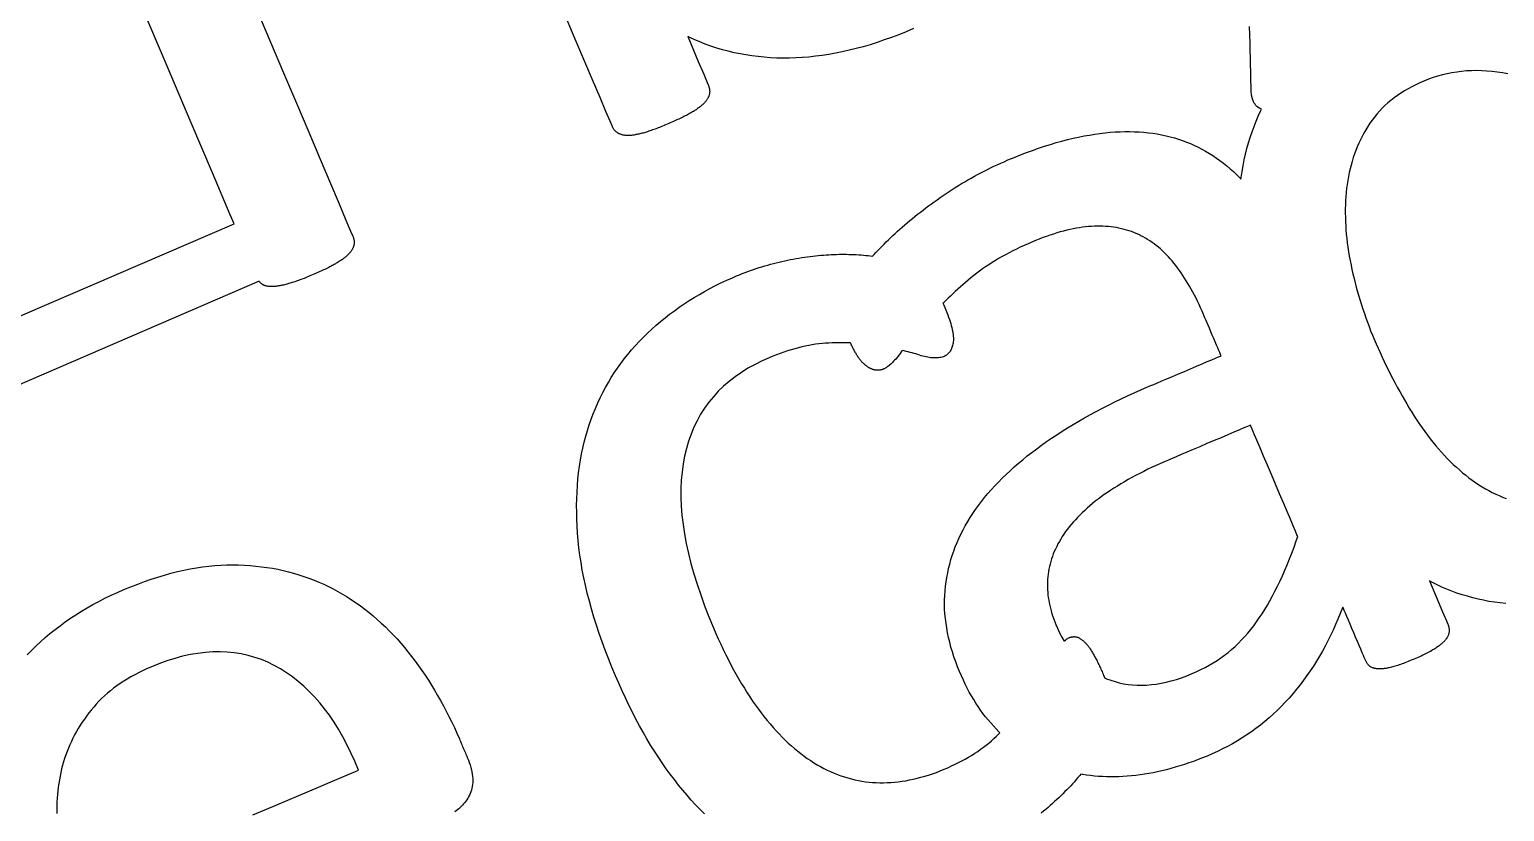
# Model space of a CAD drawing. Header units: millimetres. Extents: x 47 to 159, y 49 to 299.
# Drawn here: x 83.22 to 96.38, y 178.64 to 185.62 of the extents above; entities that cross this region are included whole.
import ezdxf

# ---------------------------------------------------------------- set-up
doc = ezdxf.new("R2010")
doc.units = ezdxf.units.MM

# ---------------------------------------------------------------- blocks, each defined once
blk = doc.blocks.new('angel 01')
for points in [[(-41.61, 133.366), (-37.62, 135.084), (-37.653, 135.163), (-37.813, 135.539), (-38.003, 135.986), (-38.216, 136.49), (-38.448, 137.034), (-38.69, 137.606), (-38.938, 138.189), (-39.184, 138.77), (-39.424, 139.333), (-39.649, 139.864)], [(-31.555, 136.825), (-31.621, 136.797), (-31.686, 136.771), (-31.751, 136.747), (-31.815, 136.724), (-31.879, 136.702), (-31.942, 136.682), (-32.005, 136.664), (-32.067, 136.647), (-32.129, 136.632), (-32.19, 136.618), (-32.251, 136.606), (-32.311, 136.595), (-32.371, 136.585), (-32.43, 136.578), (-32.489, 136.571), (-32.547, 136.567), (-32.605, 136.564), (-32.662, 136.562), (-32.719, 136.562), (-32.775, 136.563), (-32.831, 136.565), (-32.887, 136.569), (-32.942, 136.575), (-32.996, 136.582), (-33.05, 136.59), (-33.103, 136.599), (-33.156, 136.61), (-33.208, 136.623), (-33.26, 136.637), (-33.311, 136.652), (-33.362, 136.669), (-33.413, 136.687), (-33.463, 136.706), (-33.512, 136.727), (-33.561, 136.749), (-33.57, 136.754), (-33.54, 136.684), (-33.476, 136.533), (-33.427, 136.418), (-33.396, 136.344), (-33.385, 136.318), (-33.383, 136.314), (-33.381, 136.309), (-33.38, 136.304), (-33.378, 136.3), (-33.377, 136.295), (-33.376, 136.291), (-33.375, 136.286), (-33.375, 136.282), (-33.374, 136.277), (-33.374, 136.273), (-33.373, 136.268), (-33.373, 136.264), (-33.373, 136.26), (-33.374, 136.255), (-33.374, 136.251), (-33.375, 136.247), (-33.375, 136.243), (-33.376, 136.239), (-33.377, 136.234), (-33.379, 136.23), (-33.38, 136.226), (-33.382, 136.221), (-33.384, 136.217), (-33.386, 136.213), (-33.388, 136.209), (-33.39, 136.204), (-33.393, 136.2), (-33.395, 136.195), (-33.398, 136.191), (-33.402, 136.187), (-33.405, 136.182), (-33.408, 136.178), (-33.412, 136.173), (-33.416, 136.169), (-33.42, 136.164), (-33.424, 136.159), (-33.429, 136.155), (-33.433, 136.15), (-33.438, 136.146), (-33.444, 136.141), (-33.449, 136.136), (-33.455, 136.131), (-33.461, 136.127), (-33.467, 136.122), (-33.474, 136.117), (-33.481, 136.112), (-33.488, 136.107), (-33.495, 136.102), (-33.502, 136.097), (-33.51, 136.092), (-33.518, 136.087), (-33.527, 136.082), (-33.535, 136.077), (-33.544, 136.072), (-33.553, 136.067), (-33.563, 136.062), (-33.572, 136.056), (-33.582, 136.051), (-33.593, 136.046), (-33.603, 136.04), (-33.614, 136.035), (-33.625, 136.029), (-33.637, 136.024), (-33.649, 136.018), (-33.661, 136.013), (-33.673, 136.007), (-33.685, 136.001), (-33.698, 135.995), (-33.712, 135.99), (-33.725, 135.984), (-33.739, 135.978), (-33.753, 135.972), (-33.767, 135.966), (-33.781, 135.96), (-33.795, 135.954), (-33.809, 135.949), (-33.822, 135.944), (-33.835, 135.939), (-33.847, 135.934), (-33.86, 135.929), (-33.872, 135.925), (-33.884, 135.921), (-33.895, 135.917), (-33.907, 135.913), (-33.918, 135.909), (-33.929, 135.905), (-33.939, 135.902), (-33.95, 135.899), (-33.96, 135.896), (-33.969, 135.893), (-33.979, 135.891), (-33.988, 135.888), (-33.997, 135.886), (-34.006, 135.884), (-34.015, 135.882), (-34.024, 135.88), (-34.032, 135.879), (-34.04, 135.877), (-34.048, 135.876), (-34.056, 135.875), (-34.063, 135.874), (-34.071, 135.873), (-34.078, 135.873), (-34.085, 135.872), (-34.092, 135.872), (-34.098, 135.872), (-34.104, 135.872), (-34.111, 135.872), (-34.117, 135.872), (-34.123, 135.873), (-34.128, 135.873), (-34.134, 135.874), (-34.139, 135.875), (-34.145, 135.875), (-34.15, 135.876), (-34.155, 135.877), (-34.16, 135.879), (-34.164, 135.88), (-34.169, 135.882), (-34.173, 135.883), (-34.178, 135.885), (-34.182, 135.887), (-34.186, 135.889), (-34.19, 135.891), (-34.194, 135.893), (-34.197, 135.895), (-34.201, 135.898), (-34.204, 135.9), (-34.208, 135.903), (-34.211, 135.906), (-34.214, 135.909), (-34.217, 135.912), (-34.22, 135.915), (-34.223, 135.919), (-34.226, 135.922), (-34.228, 135.926), (-34.231, 135.93), (-34.233, 135.934), (-34.236, 135.938), (-34.238, 135.942), (-34.24, 135.946), (-34.242, 135.951), (-34.245, 135.957), (-34.263, 136), (-34.3, 136.086), (-34.352, 136.21), (-34.419, 136.367), (-34.496, 136.549), (-34.583, 136.753), (-34.675, 136.971)], [(-37.41, 136.977), (-37.295, 136.705), (-37.178, 136.43), (-37.063, 136.159), (-36.953, 135.9), (-36.851, 135.659), (-36.76, 135.444), (-36.682, 135.261), (-36.621, 135.117), (-36.579, 135.018), (-36.56, 134.973), (-36.557, 134.968), (-36.556, 134.963), (-36.554, 134.958), (-36.553, 134.954), (-36.551, 134.949), (-36.55, 134.945), (-36.549, 134.94), (-36.548, 134.936), (-36.548, 134.931), (-36.547, 134.927), (-36.547, 134.922), (-36.547, 134.918), (-36.547, 134.914), (-36.547, 134.909), (-36.548, 134.905), (-36.548, 134.901), (-36.549, 134.897), (-36.55, 134.893), (-36.551, 134.888), (-36.552, 134.884), (-36.553, 134.88), (-36.555, 134.875), (-36.557, 134.871), (-36.559, 134.867), (-36.561, 134.863), (-36.563, 134.858), (-36.566, 134.854), (-36.568, 134.849), (-36.571, 134.845), (-36.574, 134.841), (-36.578, 134.836), (-36.581, 134.832), (-36.585, 134.827), (-36.589, 134.823), (-36.593, 134.818), (-36.597, 134.814), (-36.601, 134.809), (-36.606, 134.804), (-36.611, 134.8), (-36.616, 134.795), (-36.621, 134.79), (-36.627, 134.786), (-36.633, 134.781), (-36.639, 134.776), (-36.646, 134.771), (-36.652, 134.766), (-36.659, 134.761), (-36.667, 134.756), (-36.674, 134.752), (-36.682, 134.747), (-36.69, 134.741), (-36.698, 134.736), (-36.707, 134.731), (-36.715, 134.726), (-36.725, 134.721), (-36.734, 134.716), (-36.744, 134.711), (-36.754, 134.705), (-36.764, 134.7), (-36.775, 134.694), (-36.786, 134.689), (-36.797, 134.683), (-36.809, 134.677), (-36.821, 134.672), (-36.833, 134.666), (-36.846, 134.66), (-36.859, 134.654), (-36.872, 134.648), (-36.886, 134.642), (-36.899, 134.636), (-36.914, 134.63), (-36.928, 134.624), (-36.942, 134.618), (-36.955, 134.613), (-36.969, 134.607), (-36.982, 134.602), (-36.995, 134.597), (-37.007, 134.592), (-37.02, 134.587), (-37.032, 134.583), (-37.044, 134.578), (-37.055, 134.574), (-37.067, 134.57), (-37.078, 134.566), (-37.089, 134.563), (-37.1, 134.559), (-37.11, 134.556), (-37.121, 134.553), (-37.131, 134.55), (-37.14, 134.547), (-37.15, 134.544), (-37.159, 134.542), (-37.169, 134.54), (-37.178, 134.537), (-37.187, 134.535), (-37.195, 134.534), (-37.204, 134.532), (-37.212, 134.53), (-37.221, 134.529), (-37.228, 134.528), (-37.236, 134.527), (-37.244, 134.526), (-37.251, 134.525), (-37.259, 134.524), (-37.266, 134.524), (-37.272, 134.524), (-37.279, 134.523), (-37.286, 134.523), (-37.292, 134.524), (-37.298, 134.524), (-37.304, 134.524), (-37.31, 134.525), (-37.315, 134.525), (-37.321, 134.526), (-37.326, 134.527), (-37.331, 134.528), (-37.336, 134.53), (-37.341, 134.531), (-37.345, 134.532), (-37.35, 134.534), (-37.354, 134.536), (-37.358, 134.538), (-37.362, 134.54), (-37.365, 134.542), (-37.369, 134.544), (-37.372, 134.547), (-37.376, 134.549), (-37.379, 134.552), (-37.382, 134.554), (-37.385, 134.557), (-37.388, 134.56), (-37.391, 134.564), (-37.394, 134.567), (-37.396, 134.57), (-37.397, 134.571), (-41.113, 132.97)], [(-39.466, 131.237), (-39.428, 131.277), (-39.388, 131.316), (-39.347, 131.354), (-39.305, 131.391), (-39.263, 131.427), (-39.218, 131.463), (-39.173, 131.497), (-39.127, 131.531), (-39.08, 131.564), (-39.031, 131.595), (-38.981, 131.626), (-38.931, 131.657), (-38.879, 131.686), (-38.826, 131.714), (-38.772, 131.742), (-38.717, 131.769), (-38.661, 131.795), (-38.603, 131.82), (-38.542, 131.845), (-38.48, 131.869), (-38.42, 131.891), (-38.36, 131.912), (-38.301, 131.931), (-38.242, 131.949), (-38.183, 131.965), (-38.126, 131.98), (-38.069, 131.993), (-38.012, 132.004), (-37.956, 132.014), (-37.9, 132.023), (-37.845, 132.029), (-37.791, 132.035), (-37.737, 132.038), (-37.684, 132.041), (-37.631, 132.041), (-37.579, 132.04), (-37.528, 132.038), (-37.477, 132.035), (-37.426, 132.03), (-37.376, 132.024), (-37.327, 132.018), (-37.278, 132.01), (-37.23, 132.001), (-37.182, 131.99), (-37.134, 131.979), (-37.088, 131.967), (-37.042, 131.953), (-36.996, 131.938), (-36.951, 131.922), (-36.906, 131.905), (-36.862, 131.887), (-36.819, 131.868), (-36.776, 131.847), (-36.734, 131.826), (-36.692, 131.803), (-36.651, 131.78), (-36.61, 131.755), (-36.57, 131.729), (-36.53, 131.703), (-36.491, 131.675), (-36.453, 131.646), (-36.415, 131.616), (-36.378, 131.586), (-36.341, 131.554), (-36.305, 131.521), (-36.269, 131.488), (-36.234, 131.453), (-36.199, 131.417), (-36.165, 131.38), (-36.132, 131.343), (-36.099, 131.304), (-36.067, 131.264), (-36.035, 131.224), (-36.004, 131.182), (-35.973, 131.141), (-35.943, 131.098), (-35.914, 131.055), (-35.885, 131.011), (-35.857, 130.967), (-35.829, 130.922), (-35.803, 130.876), (-35.776, 130.83), (-35.75, 130.783), (-35.725, 130.735), (-35.701, 130.687), (-35.677, 130.638), (-35.653, 130.588), (-35.63, 130.538), (-35.608, 130.487), (-35.603, 130.476), (-35.602, 130.472), (-35.599, 130.467), (-35.596, 130.459), (-35.592, 130.449), (-35.587, 130.438), (-35.582, 130.426), (-35.577, 130.413), (-35.571, 130.4), (-35.566, 130.387), (-35.56, 130.374), (-35.555, 130.362), (-35.55, 130.351), (-35.546, 130.341), (-35.543, 130.333), (-35.54, 130.326), (-35.538, 130.322), (-35.538, 130.321), (-35.528, 130.298), (-35.52, 130.276), (-35.513, 130.255), (-35.506, 130.233), (-35.501, 130.213), (-35.497, 130.193), (-35.493, 130.173), (-35.491, 130.153), (-35.489, 130.135), (-35.489, 130.116), (-35.489, 130.098), (-35.49, 130.081), (-35.493, 130.064), (-35.496, 130.047), (-35.5, 130.031), (-35.505, 130.016), (-35.511, 130.001), (-35.518, 129.986), (-35.526, 129.972), (-35.534, 129.958), (-35.542, 129.945), (-35.551, 129.932), (-35.561, 129.92), (-35.57, 129.908), (-35.58, 129.897), (-35.591, 129.886), (-35.602, 129.875), (-35.613, 129.865), (-35.625, 129.856), (-35.637, 129.847), (-35.65, 129.838)], [(-26.267, 131.696), (-26.317, 131.701), (-26.367, 131.708), (-26.417, 131.715), (-26.466, 131.725), (-26.514, 131.735), (-26.562, 131.747), (-26.609, 131.76), (-26.656, 131.774), (-26.703, 131.789), (-26.749, 131.806), (-26.794, 131.824), (-26.839, 131.843), (-26.884, 131.864), (-26.928, 131.886), (-26.948, 131.897), (-26.886, 131.749), (-26.831, 131.621), (-26.797, 131.54), (-26.785, 131.511), (-26.782, 131.504), (-26.779, 131.497), (-26.777, 131.49), (-26.776, 131.484), (-26.774, 131.477), (-26.773, 131.47), (-26.772, 131.464), (-26.772, 131.458), (-26.772, 131.451), (-26.772, 131.445), (-26.773, 131.439), (-26.774, 131.433), (-26.775, 131.427), (-26.777, 131.421), (-26.779, 131.415), (-26.781, 131.41), (-26.784, 131.404), (-26.787, 131.399), (-26.79, 131.393), (-26.794, 131.388), (-26.798, 131.382), (-26.802, 131.377), (-26.806, 131.371), (-26.811, 131.366), (-26.815, 131.361), (-26.82, 131.355), (-26.826, 131.35), (-26.831, 131.345), (-26.837, 131.339), (-26.843, 131.334), (-26.849, 131.329), (-26.855, 131.323), (-26.862, 131.318), (-26.869, 131.313), (-26.876, 131.308), (-26.884, 131.302), (-26.891, 131.297), (-26.9, 131.292), (-26.908, 131.286), (-26.918, 131.281), (-26.927, 131.275), (-26.938, 131.269), (-26.948, 131.264), (-26.959, 131.258), (-26.971, 131.252), (-26.983, 131.246), (-26.995, 131.24), (-27.008, 131.234), (-27.022, 131.227), (-27.036, 131.221), (-27.05, 131.214), (-27.065, 131.208), (-27.08, 131.201), (-27.095, 131.195), (-27.11, 131.189), (-27.125, 131.183), (-27.139, 131.177), (-27.153, 131.172), (-27.167, 131.166), (-27.18, 131.161), (-27.193, 131.157), (-27.206, 131.152), (-27.218, 131.148), (-27.23, 131.144), (-27.242, 131.14), (-27.254, 131.137), (-27.265, 131.133), (-27.276, 131.13), (-27.287, 131.128), (-27.297, 131.125), (-27.307, 131.123), (-27.317, 131.121), (-27.326, 131.119), (-27.336, 131.117), (-27.345, 131.116), (-27.353, 131.115), (-27.362, 131.114), (-27.37, 131.113), (-27.378, 131.112), (-27.386, 131.112), (-27.394, 131.112), (-27.401, 131.112), (-27.408, 131.112), (-27.415, 131.113), (-27.422, 131.114), (-27.428, 131.115), (-27.435, 131.116), (-27.441, 131.117), (-27.446, 131.119), (-27.452, 131.121), (-27.457, 131.123), (-27.462, 131.125), (-27.468, 131.128), (-27.473, 131.131), (-27.477, 131.134), (-27.482, 131.138), (-27.486, 131.142), (-27.491, 131.146), (-27.495, 131.151), (-27.499, 131.155), (-27.503, 131.161), (-27.507, 131.166), (-27.51, 131.172), (-27.514, 131.178), (-27.517, 131.184), (-27.52, 131.19), (-27.523, 131.197), (-27.525, 131.202), (-27.53, 131.214), (-27.538, 131.233), (-27.549, 131.257), (-27.562, 131.287), (-27.576, 131.321), (-27.591, 131.357), (-27.608, 131.395), (-27.624, 131.435), (-27.641, 131.474), (-27.657, 131.512), (-27.672, 131.548), (-27.686, 131.581), (-27.699, 131.61), (-27.709, 131.634), (-27.716, 131.652), (-27.721, 131.663), (-27.725, 131.657), (-27.745, 131.606), (-27.765, 131.556), (-27.786, 131.507), (-27.808, 131.458), (-27.831, 131.41), (-27.854, 131.363), (-27.878, 131.316), (-27.904, 131.27), (-27.93, 131.225), (-27.957, 131.181), (-27.984, 131.137), (-28.013, 131.094), (-28.042, 131.052), (-28.072, 131.011), (-28.103, 130.97), (-28.135, 130.93), (-28.168, 130.891), (-28.201, 130.852), (-28.236, 130.815), (-28.271, 130.778), (-28.306, 130.743), (-28.343, 130.709), (-28.38, 130.675), (-28.418, 130.643), (-28.457, 130.611), (-28.497, 130.581), (-28.537, 130.552), (-28.578, 130.524), (-28.62, 130.496), (-28.663, 130.47), (-28.706, 130.445), (-28.751, 130.421), (-28.796, 130.398), (-28.841, 130.375), (-28.888, 130.354), (-28.932, 130.335), (-28.973, 130.319), (-29.014, 130.303), (-29.055, 130.287), (-29.096, 130.273), (-29.136, 130.259), (-29.177, 130.247), (-29.217, 130.235), (-29.257, 130.223), (-29.297, 130.213), (-29.336, 130.203), (-29.376, 130.194), (-29.415, 130.186), (-29.454, 130.179), (-29.493, 130.173), (-29.531, 130.167), (-29.57, 130.162), (-29.608, 130.158), (-29.646, 130.155), (-29.684, 130.152), (-29.721, 130.15), (-29.758, 130.149), (-29.795, 130.149), (-29.832, 130.15), (-29.868, 130.151), (-29.903, 130.153), (-29.939, 130.156), (-29.974, 130.16), (-30.009, 130.164), (-30.043, 130.169), (-30.06, 130.172), (-30.07, 130.16), (-30.086, 130.142), (-30.101, 130.124), (-30.117, 130.106), (-30.134, 130.088), (-30.15, 130.07), (-30.167, 130.052), (-30.185, 130.034), (-30.202, 130.017), (-30.22, 129.999), (-30.238, 129.981), (-30.256, 129.963), (-30.275, 129.946), (-30.294, 129.928), (-30.313, 129.911), (-30.333, 129.893), (-30.353, 129.876), (-30.373, 129.859), (-30.393, 129.842), (-30.414, 129.825)], [(-33.421, 129.819), (-33.46, 129.859), (-33.499, 129.9), (-33.538, 129.942), (-33.576, 129.986), (-33.614, 130.03), (-33.652, 130.076), (-33.689, 130.124), (-33.725, 130.172), (-33.761, 130.222), (-33.797, 130.273), (-33.832, 130.325), (-33.866, 130.379), (-33.901, 130.433), (-33.934, 130.489), (-33.967, 130.547), (-34, 130.605), (-34.032, 130.665), (-34.064, 130.727), (-34.095, 130.789), (-34.126, 130.853), (-34.156, 130.918), (-34.186, 130.984), (-34.215, 131.051), (-34.247, 131.128), (-34.277, 131.204), (-34.307, 131.28), (-34.334, 131.355), (-34.36, 131.429), (-34.384, 131.502), (-34.407, 131.575), (-34.428, 131.647), (-34.448, 131.718), (-34.466, 131.788), (-34.483, 131.858), (-34.497, 131.926), (-34.511, 131.994), (-34.522, 132.061), (-34.532, 132.128), (-34.541, 132.193), (-34.548, 132.258), (-34.553, 132.322), (-34.557, 132.386), (-34.56, 132.448), (-34.561, 132.51), (-34.562, 132.571), (-34.561, 132.631), (-34.558, 132.69), (-34.555, 132.749), (-34.55, 132.807), (-34.544, 132.863), (-34.536, 132.92), (-34.528, 132.975), (-34.518, 133.03), (-34.507, 133.083), (-34.494, 133.136), (-34.48, 133.188), (-34.465, 133.24), (-34.449, 133.29), (-34.432, 133.34), (-34.413, 133.389), (-34.393, 133.437), (-34.372, 133.485), (-34.351, 133.532), (-34.328, 133.578), (-34.303, 133.623), (-34.278, 133.667), (-34.252, 133.711), (-34.225, 133.754), (-34.196, 133.796), (-34.166, 133.838), (-34.136, 133.879), (-34.104, 133.919), (-34.071, 133.958), (-34.037, 133.997), (-34.002, 134.034), (-33.966, 134.071), (-33.929, 134.108), (-33.891, 134.143), (-33.852, 134.178), (-33.812, 134.211), (-33.772, 134.244), (-33.731, 134.277), (-33.689, 134.308), (-33.646, 134.339), (-33.602, 134.369), (-33.557, 134.398), (-33.512, 134.426), (-33.466, 134.454), (-33.419, 134.481), (-33.371, 134.506), (-33.322, 134.532), (-33.273, 134.556), (-33.222, 134.58), (-33.171, 134.602), (-33.134, 134.618), (-33.109, 134.629), (-33.084, 134.639), (-33.058, 134.648), (-33.033, 134.658), (-33.008, 134.667), (-32.983, 134.676), (-32.958, 134.684), (-32.932, 134.693), (-32.907, 134.701), (-32.881, 134.708), (-32.856, 134.716), (-32.831, 134.723), (-32.805, 134.73), (-32.78, 134.736), (-32.754, 134.742), (-32.729, 134.748), (-32.703, 134.754), (-32.678, 134.759), (-32.652, 134.764), (-32.627, 134.769), (-32.602, 134.773), (-32.577, 134.778), (-32.552, 134.782), (-32.527, 134.786), (-32.502, 134.789), (-32.478, 134.792), (-32.454, 134.795), (-32.43, 134.798), (-32.406, 134.801), (-32.382, 134.803), (-32.358, 134.805), (-32.334, 134.807), (-32.311, 134.808), (-32.288, 134.809), (-32.265, 134.81), (-32.242, 134.811), (-32.219, 134.812), (-32.196, 134.812), (-32.174, 134.812), (-32.152, 134.812), (-32.13, 134.811), (-32.108, 134.811), (-32.086, 134.81), (-32.065, 134.809), (-32.043, 134.807), (-32.022, 134.806), (-32.001, 134.804), (-31.981, 134.802), (-31.96, 134.8), (-31.94, 134.797), (-31.92, 134.794), (-31.906, 134.81), (-31.889, 134.828), (-31.871, 134.847), (-31.853, 134.866), (-31.835, 134.885), (-31.816, 134.903), (-31.797, 134.922), (-31.778, 134.941), (-31.758, 134.96), (-31.738, 134.979), (-31.717, 134.998), (-31.697, 135.017), (-31.675, 135.036), (-31.654, 135.055), (-31.632, 135.074), (-31.61, 135.093), (-31.587, 135.112), (-31.564, 135.131), (-31.541, 135.15), (-31.517, 135.169), (-31.493, 135.187), (-31.469, 135.206), (-31.444, 135.225), (-31.419, 135.243), (-31.394, 135.262), (-31.369, 135.28), (-31.343, 135.299), (-31.316, 135.317), (-31.29, 135.335), (-31.263, 135.354), (-31.236, 135.372), (-31.208, 135.39), (-31.181, 135.407), (-31.153, 135.425), (-31.125, 135.442), (-31.097, 135.459), (-31.068, 135.475), (-31.04, 135.492), (-31.011, 135.508), (-30.982, 135.523), (-30.953, 135.539), (-30.924, 135.554), (-30.895, 135.569), (-30.866, 135.583), (-30.836, 135.597), (-30.806, 135.611), (-30.776, 135.625), (-30.746, 135.638), (-30.711, 135.653), (-30.655, 135.676), (-30.6, 135.698), (-30.545, 135.719), (-30.491, 135.739), (-30.437, 135.758), (-30.384, 135.776), (-30.332, 135.792), (-30.28, 135.808), (-30.229, 135.822), (-30.179, 135.835), (-30.129, 135.847), (-30.08, 135.858), (-30.031, 135.868), (-29.984, 135.876), (-29.936, 135.884), (-29.89, 135.89), (-29.844, 135.896), (-29.799, 135.9), (-29.754, 135.903), (-29.71, 135.905), (-29.667, 135.906), (-29.624, 135.906), (-29.581, 135.905), (-29.539, 135.903), (-29.498, 135.9), (-29.457, 135.896), (-29.417, 135.891), (-29.378, 135.885), (-29.339, 135.878), (-29.3, 135.87), (-29.262, 135.86), (-29.225, 135.85), (-29.188, 135.839), (-29.152, 135.827), (-29.117, 135.813), (-29.082, 135.799), (-29.047, 135.783), (-29.013, 135.767), (-28.979, 135.75), (-28.946, 135.731), (-28.913, 135.712), (-28.881, 135.692), (-28.849, 135.67), (-28.818, 135.648), (-28.787, 135.625), (-28.757, 135.6), (-28.727, 135.575), (-28.698, 135.549), (-28.669, 135.521), (-28.64, 135.493), (-28.631, 135.483), (-28.629, 135.497), (-28.621, 135.549), (-28.612, 135.602), (-28.601, 135.654), (-28.59, 135.705), (-28.577, 135.755), (-28.563, 135.805), (-28.548, 135.854), (-28.532, 135.903), (-28.514, 135.951), (-28.496, 135.998), (-28.476, 136.045), (-28.455, 136.09), (-28.447, 136.106), (-28.458, 136.111), (-28.469, 136.116), (-28.479, 136.123), (-28.489, 136.131), (-28.498, 136.14), (-28.505, 136.15), (-28.512, 136.161), (-28.518, 136.173), (-28.528, 136.2), (-28.536, 136.231), (-28.54, 136.266), (-28.541, 136.305), (-28.541, 136.311), (-28.541, 136.319), (-28.541, 136.33), (-28.542, 136.343), (-28.542, 136.357), (-28.542, 136.374), (-28.543, 136.392), (-28.543, 136.413), (-28.544, 136.435), (-28.544, 136.458), (-28.545, 136.483), (-28.546, 136.51), (-28.546, 136.538), (-28.547, 136.568), (-28.549, 136.631), (-28.55, 136.698), (-28.552, 136.769), (-28.554, 136.844)], [(-26.248, 136.422), (-26.295, 136.431), (-26.343, 136.438), (-26.389, 136.443), (-26.436, 136.447), (-26.482, 136.45), (-26.527, 136.451), (-26.572, 136.45), (-26.617, 136.448), (-26.661, 136.444), (-26.704, 136.438), (-26.748, 136.431), (-26.79, 136.423), (-26.833, 136.413), (-26.875, 136.401), (-26.916, 136.388), (-26.957, 136.373), (-26.998, 136.357), (-27.035, 136.341), (-27.071, 136.324), (-27.105, 136.306), (-27.139, 136.288), (-27.172, 136.269), (-27.203, 136.249), (-27.234, 136.228), (-27.263, 136.207), (-27.292, 136.185), (-27.319, 136.162), (-27.345, 136.138), (-27.37, 136.114), (-27.394, 136.089), (-27.417, 136.063), (-27.439, 136.036), (-27.46, 136.009), (-27.48, 135.981), (-27.498, 135.952), (-27.516, 135.923), (-27.533, 135.893), (-27.549, 135.863), (-27.564, 135.833), (-27.579, 135.802), (-27.593, 135.77), (-27.605, 135.739), (-27.617, 135.707), (-27.629, 135.674), (-27.639, 135.641), (-27.648, 135.608), (-27.657, 135.574), (-27.665, 135.54), (-27.672, 135.506), (-27.678, 135.471), (-27.683, 135.435), (-27.688, 135.4), (-27.691, 135.364), (-27.695, 135.327), (-27.697, 135.291), (-27.699, 135.254), (-27.7, 135.217), (-27.7, 135.18), (-27.699, 135.142), (-27.698, 135.105), (-27.696, 135.067), (-27.694, 135.029), (-27.691, 134.99), (-27.687, 134.952), (-27.682, 134.913), (-27.677, 134.874), (-27.671, 134.835), (-27.664, 134.795), (-27.657, 134.756), (-27.648, 134.716), (-27.64, 134.676), (-27.631, 134.636), (-27.621, 134.596), (-27.612, 134.557), (-27.601, 134.517), (-27.59, 134.478), (-27.579, 134.439), (-27.567, 134.4), (-27.555, 134.361), (-27.543, 134.322), (-27.529, 134.283), (-27.516, 134.245), (-27.502, 134.206), (-27.487, 134.168), (-27.473, 134.13), (-27.457, 134.091), (-27.441, 134.053), (-27.424, 134.014), (-27.407, 133.974), (-27.389, 133.934), (-27.371, 133.894), (-27.352, 133.855), (-27.334, 133.816), (-27.314, 133.777), (-27.295, 133.739), (-27.275, 133.7), (-27.255, 133.662), (-27.235, 133.625), (-27.214, 133.587), (-27.193, 133.55), (-27.172, 133.513), (-27.15, 133.476), (-27.128, 133.44), (-27.106, 133.403), (-27.084, 133.367), (-27.061, 133.332), (-27.038, 133.297), (-27.014, 133.263), (-26.99, 133.23), (-26.966, 133.198), (-26.942, 133.166), (-26.917, 133.135), (-26.892, 133.104), (-26.867, 133.075), (-26.841, 133.046), (-26.815, 133.017), (-26.789, 132.99), (-26.762, 132.963), (-26.735, 132.937), (-26.708, 132.912), (-26.68, 132.887), (-26.652, 132.863), (-26.624, 132.84), (-26.596, 132.817), (-26.567, 132.796), (-26.538, 132.776), (-26.508, 132.756), (-26.479, 132.737), (-26.449, 132.72), (-26.418, 132.703), (-26.388, 132.687), (-26.357, 132.672), (-26.326, 132.658), (-26.295, 132.645), (-26.263, 132.633)], [(-37.452, 129.809), (-37.239, 129.899), (-37.042, 129.983), (-36.867, 130.057), (-36.72, 130.12), (-36.607, 130.168), (-36.535, 130.198), (-36.509, 130.209), (-36.542, 130.288), (-36.576, 130.364), (-36.612, 130.437), (-36.649, 130.507), (-36.687, 130.574), (-36.727, 130.637), (-36.768, 130.698), (-36.811, 130.756), (-36.855, 130.811), (-36.901, 130.863), (-36.948, 130.912), (-36.997, 130.958), (-37.047, 131.001), (-37.098, 131.041), (-37.151, 131.078), (-37.205, 131.112), (-37.261, 131.143), (-37.318, 131.171), (-37.376, 131.195), (-37.435, 131.215), (-37.495, 131.232), (-37.556, 131.246), (-37.618, 131.256), (-37.681, 131.262), (-37.744, 131.265), (-37.809, 131.264), (-37.875, 131.259), (-37.942, 131.251), (-38.01, 131.24), (-38.079, 131.225), (-38.149, 131.206), (-38.219, 131.184), (-38.291, 131.158), (-38.364, 131.129), (-38.401, 131.113), (-38.437, 131.096), (-38.473, 131.078), (-38.507, 131.06), (-38.541, 131.042), (-38.573, 131.022), (-38.605, 131.003), (-38.636, 130.982), (-38.666, 130.961), (-38.695, 130.94), (-38.723, 130.917), (-38.75, 130.895), (-38.777, 130.871), (-38.802, 130.847), (-38.827, 130.823), (-38.85, 130.797), (-38.873, 130.772), (-38.895, 130.745), (-38.916, 130.719), (-38.937, 130.692), (-38.956, 130.665), (-38.975, 130.637), (-38.993, 130.609), (-39.011, 130.581), (-39.027, 130.553), (-39.043, 130.524), (-39.058, 130.495), (-39.072, 130.466), (-39.086, 130.436), (-39.099, 130.406), (-39.111, 130.376), (-39.122, 130.345), (-39.132, 130.314), (-39.142, 130.283), (-39.15, 130.252), (-39.159, 130.22), (-39.166, 130.188), (-39.173, 130.156), (-39.179, 130.123), (-39.184, 130.091), (-39.189, 130.058), (-39.193, 130.025), (-39.196, 129.991), (-39.199, 129.958), (-39.201, 129.924), (-39.202, 129.89), (-39.203, 129.855), (-39.202, 129.821)]]:
    blk.add_lwpolyline(points)
for points in [[(-31.291, 134.375), (-31.287, 134.366), (-31.283, 134.356), (-31.278, 134.346), (-31.274, 134.336), (-31.265, 134.315), (-31.257, 134.293), (-31.248, 134.272), (-31.241, 134.251), (-31.234, 134.231), (-31.227, 134.212), (-31.222, 134.193), (-31.217, 134.175), (-31.212, 134.158), (-31.208, 134.141), (-31.205, 134.125), (-31.202, 134.11), (-31.2, 134.095), (-31.199, 134.081), (-31.198, 134.067), (-31.198, 134.054), (-31.198, 134.042), (-31.2, 134.031), (-31.201, 134.02), (-31.203, 134.009), (-31.205, 133.999), (-31.208, 133.989), (-31.211, 133.98), (-31.214, 133.971), (-31.218, 133.963), (-31.222, 133.955), (-31.226, 133.947), (-31.231, 133.94), (-31.236, 133.934), (-31.241, 133.928), (-31.247, 133.922), (-31.253, 133.917), (-31.26, 133.912), (-31.266, 133.908), (-31.273, 133.904), (-31.281, 133.9), (-31.29, 133.897), (-31.299, 133.894), (-31.309, 133.892), (-31.319, 133.89), (-31.33, 133.888), (-31.341, 133.887), (-31.352, 133.887), (-31.363, 133.887), (-31.375, 133.887), (-31.388, 133.888), (-31.401, 133.889), (-31.414, 133.891), (-31.427, 133.893), (-31.441, 133.896), (-31.455, 133.899), (-31.47, 133.903), (-31.485, 133.907), (-31.5, 133.912), (-31.516, 133.917), (-31.532, 133.922), (-31.549, 133.926), (-31.566, 133.931), (-31.583, 133.936), (-31.601, 133.94), (-31.619, 133.945), (-31.638, 133.949), (-31.654, 133.953), (-31.663, 133.941), (-31.673, 133.927), (-31.683, 133.914), (-31.694, 133.901), (-31.703, 133.889), (-31.713, 133.877), (-31.723, 133.867), (-31.732, 133.857), (-31.741, 133.847), (-31.75, 133.838), (-31.758, 133.83), (-31.767, 133.823), (-31.775, 133.816), (-31.783, 133.81), (-31.791, 133.804), (-31.799, 133.799), (-31.806, 133.795), (-31.813, 133.791), (-31.819, 133.789), (-31.824, 133.787), (-31.828, 133.785), (-31.833, 133.784), (-31.838, 133.782), (-31.842, 133.781), (-31.847, 133.78), (-31.852, 133.779), (-31.856, 133.779), (-31.861, 133.778), (-31.865, 133.778), (-31.87, 133.777), (-31.874, 133.777), (-31.879, 133.777), (-31.883, 133.778), (-31.888, 133.778), (-31.892, 133.779), (-31.897, 133.779), (-31.901, 133.78), (-31.906, 133.781), (-31.91, 133.782), (-31.915, 133.784), (-31.92, 133.785), (-31.924, 133.787), (-31.929, 133.789), (-31.933, 133.791), (-31.938, 133.793), (-31.942, 133.795), (-31.947, 133.797), (-31.951, 133.8), (-31.956, 133.803), (-31.96, 133.805), (-31.965, 133.808), (-31.97, 133.812), (-31.974, 133.815), (-31.979, 133.818), (-31.983, 133.822), (-31.988, 133.826), (-31.993, 133.83), (-31.997, 133.834), (-32.002, 133.838), (-32.006, 133.843), (-32.011, 133.847), (-32.015, 133.852), (-32.02, 133.857), (-32.024, 133.863), (-32.028, 133.868), (-32.033, 133.874), (-32.037, 133.879), (-32.041, 133.885), (-32.046, 133.892), (-32.05, 133.898), (-32.054, 133.905), (-32.059, 133.911), (-32.063, 133.918), (-32.067, 133.925), (-32.071, 133.932), (-32.075, 133.939), (-32.08, 133.947), (-32.084, 133.954), (-32.088, 133.961), (-32.092, 133.969), (-32.096, 133.977), (-32.1, 133.985), (-32.104, 133.993), (-32.108, 134.001), (-32.111, 134.009), (-32.115, 134.017), (-32.117, 134.021), (-32.141, 134.022), (-32.169, 134.022), (-32.196, 134.022), (-32.224, 134.022), (-32.252, 134.022), (-32.281, 134.021), (-32.309, 134.02), (-32.339, 134.019), (-32.368, 134.016), (-32.398, 134.013), (-32.428, 134.009), (-32.458, 134.004), (-32.489, 133.999), (-32.52, 133.992), (-32.551, 133.985), (-32.582, 133.977), (-32.614, 133.969), (-32.646, 133.96), (-32.678, 133.95), (-32.711, 133.939), (-32.743, 133.927), (-32.776, 133.915), (-32.81, 133.902), (-32.843, 133.888), (-32.904, 133.861), (-32.969, 133.829), (-33.032, 133.795), (-33.091, 133.758), (-33.147, 133.719), (-33.2, 133.678), (-33.25, 133.634), (-33.297, 133.589), (-33.341, 133.541), (-33.382, 133.491), (-33.42, 133.439), (-33.455, 133.384), (-33.486, 133.327), (-33.515, 133.268), (-33.54, 133.207), (-33.562, 133.144), (-33.581, 133.078), (-33.598, 133.01), (-33.611, 132.941), (-33.62, 132.869), (-33.627, 132.795), (-33.63, 132.72), (-33.63, 132.643), (-33.627, 132.564), (-33.621, 132.483), (-33.611, 132.401), (-33.599, 132.316), (-33.583, 132.23), (-33.563, 132.142), (-33.541, 132.052), (-33.515, 131.961), (-33.486, 131.867), (-33.454, 131.772), (-33.419, 131.675), (-33.38, 131.576), (-33.341, 131.48), (-33.319, 131.429), (-33.297, 131.38), (-33.275, 131.332), (-33.252, 131.284), (-33.23, 131.238), (-33.207, 131.192), (-33.184, 131.148), (-33.16, 131.104), (-33.137, 131.061), (-33.113, 131.02), (-33.089, 130.979), (-33.064, 130.939), (-33.04, 130.9), (-33.015, 130.862), (-32.99, 130.824), (-32.965, 130.788), (-32.939, 130.753), (-32.913, 130.719), (-32.887, 130.685), (-32.861, 130.653), (-32.835, 130.621), (-32.808, 130.59), (-32.781, 130.561), (-32.754, 130.532), (-32.727, 130.504), (-32.7, 130.477), (-32.672, 130.451), (-32.644, 130.426), (-32.616, 130.401), (-32.588, 130.378), (-32.559, 130.356), (-32.53, 130.334), (-32.502, 130.314), (-32.472, 130.294), (-32.443, 130.275), (-32.414, 130.257), (-32.384, 130.241), (-32.354, 130.225), (-32.324, 130.21), (-32.294, 130.196), (-32.263, 130.182), (-32.233, 130.17), (-32.202, 130.159), (-32.171, 130.149), (-32.14, 130.139), (-32.109, 130.131), (-32.078, 130.123), (-32.046, 130.117), (-32.015, 130.111), (-31.983, 130.106), (-31.951, 130.103), (-31.919, 130.1), (-31.887, 130.098), (-31.854, 130.097), (-31.822, 130.097), (-31.789, 130.098), (-31.756, 130.099), (-31.723, 130.102), (-31.69, 130.105), (-31.656, 130.11), (-31.623, 130.115), (-31.589, 130.121), (-31.556, 130.128), (-31.522, 130.136), (-31.488, 130.145), (-31.454, 130.155), (-31.419, 130.165), (-31.385, 130.177), (-31.35, 130.189), (-31.315, 130.202), (-31.281, 130.217), (-31.247, 130.231), (-31.215, 130.246), (-31.183, 130.261), (-31.152, 130.276), (-31.122, 130.292), (-31.092, 130.308), (-31.063, 130.324), (-31.035, 130.341), (-31.008, 130.359), (-30.981, 130.376), (-30.955, 130.395), (-30.93, 130.413), (-30.905, 130.432), (-30.881, 130.451), (-30.858, 130.471), (-30.836, 130.491), (-30.814, 130.512), (-30.793, 130.533), (-30.783, 130.543), (-30.792, 130.551), (-30.817, 130.577), (-30.841, 130.603), (-30.865, 130.63), (-30.888, 130.657), (-30.911, 130.686), (-30.934, 130.715), (-30.955, 130.745), (-30.976, 130.776), (-30.997, 130.807), (-31.017, 130.84), (-31.037, 130.873), (-31.056, 130.906), (-31.074, 130.941), (-31.092, 130.976), (-31.109, 131.012), (-31.126, 131.049), (-31.143, 131.088), (-31.161, 131.132), (-31.177, 131.176), (-31.193, 131.22), (-31.207, 131.264), (-31.22, 131.307), (-31.231, 131.35), (-31.241, 131.393), (-31.25, 131.435), (-31.258, 131.478), (-31.264, 131.52), (-31.269, 131.562), (-31.273, 131.604), (-31.276, 131.645), (-31.277, 131.686), (-31.277, 131.728), (-31.275, 131.768), (-31.272, 131.809), (-31.268, 131.849), (-31.263, 131.89), (-31.257, 131.929), (-31.249, 131.969), (-31.241, 132.008), (-31.231, 132.048), (-31.22, 132.087), (-31.208, 132.125), (-31.195, 132.164), (-31.181, 132.202), (-31.165, 132.24), (-31.148, 132.277), (-31.131, 132.315), (-31.112, 132.352), (-31.092, 132.389), (-31.07, 132.426), (-31.048, 132.462), (-31.024, 132.498), (-31, 132.534), (-30.974, 132.57), (-30.947, 132.605), (-30.919, 132.641), (-30.89, 132.676), (-30.86, 132.71), (-30.828, 132.745), (-30.796, 132.779), (-30.762, 132.813), (-30.728, 132.847), (-30.692, 132.88), (-30.655, 132.914), (-30.617, 132.947), (-30.578, 132.979), (-30.538, 133.012), (-30.497, 133.044), (-30.454, 133.076), (-30.411, 133.108), (-30.366, 133.14), (-30.321, 133.171), (-30.274, 133.202), (-30.227, 133.232), (-30.178, 133.263), (-30.129, 133.293), (-30.079, 133.322), (-30.028, 133.352), (-29.975, 133.381), (-29.922, 133.409), (-29.868, 133.438), (-29.813, 133.466), (-29.757, 133.494), (-29.701, 133.521), (-29.643, 133.548), (-29.584, 133.575), (-29.524, 133.602), (-29.464, 133.628), (-29.449, 133.634), (-29.434, 133.64), (-29.41, 133.651), (-29.377, 133.665), (-29.337, 133.682), (-29.292, 133.701), (-29.242, 133.722), (-29.189, 133.744), (-29.135, 133.767), (-29.081, 133.79), (-29.029, 133.813), (-28.978, 133.834), (-28.932, 133.854), (-28.891, 133.871), (-28.857, 133.886), (-28.831, 133.897), (-28.814, 133.904), (-28.808, 133.906), (-28.81, 133.91), (-28.814, 133.919), (-28.82, 133.934), (-28.828, 133.953), (-28.838, 133.976), (-28.849, 134.002), (-28.861, 134.03), (-28.874, 134.06), (-28.887, 134.091), (-28.9, 134.121), (-28.912, 134.151), (-28.924, 134.179), (-28.935, 134.205), (-28.945, 134.227), (-28.953, 134.246), (-28.958, 134.26), (-28.962, 134.268), (-28.965, 134.275), (-28.978, 134.305), (-28.991, 134.335), (-29.005, 134.364), (-29.018, 134.392), (-29.032, 134.42), (-29.046, 134.447), (-29.06, 134.474), (-29.075, 134.5), (-29.089, 134.526), (-29.104, 134.551), (-29.119, 134.575), (-29.134, 134.599), (-29.149, 134.623), (-29.165, 134.646), (-29.181, 134.668), (-29.196, 134.69), (-29.213, 134.711), (-29.229, 134.732), (-29.245, 134.752), (-29.262, 134.771), (-29.279, 134.79), (-29.297, 134.808), (-29.314, 134.826), (-29.332, 134.843), (-29.35, 134.859), (-29.368, 134.875), (-29.387, 134.89), (-29.406, 134.904), (-29.425, 134.918), (-29.444, 134.931), (-29.464, 134.944), (-29.483, 134.956), (-29.504, 134.967), (-29.524, 134.977), (-29.544, 134.987), (-29.565, 134.997), (-29.586, 135.006), (-29.608, 135.014), (-29.63, 135.021), (-29.652, 135.028), (-29.674, 135.034), (-29.697, 135.04), (-29.72, 135.045), (-29.743, 135.05), (-29.766, 135.053), (-29.79, 135.056), (-29.814, 135.059), (-29.839, 135.061), (-29.863, 135.062), (-29.888, 135.063), (-29.914, 135.063), (-29.939, 135.062), (-29.965, 135.061), (-29.991, 135.059), (-30.018, 135.056), (-30.045, 135.053), (-30.072, 135.049), (-30.1, 135.044), (-30.128, 135.039), (-30.157, 135.033), (-30.186, 135.026), (-30.215, 135.019), (-30.245, 135.011), (-30.275, 135.002), (-30.305, 134.992), (-30.336, 134.982), (-30.368, 134.971), (-30.4, 134.96), (-30.432, 134.947), (-30.464, 134.934), (-30.497, 134.921), (-30.532, 134.906), (-30.567, 134.89), (-30.601, 134.874), (-30.635, 134.858), (-30.668, 134.842), (-30.7, 134.825), (-30.732, 134.808), (-30.763, 134.791), (-30.794, 134.773), (-30.823, 134.755), (-30.853, 134.737), (-30.881, 134.719), (-30.91, 134.7), (-30.937, 134.681), (-30.964, 134.661), (-30.99, 134.642), (-31.016, 134.622), (-31.041, 134.601), (-31.065, 134.581), (-31.089, 134.56), (-31.113, 134.54), (-31.136, 134.52), (-31.159, 134.5), (-31.181, 134.479), (-31.203, 134.459), (-31.224, 134.439), (-31.245, 134.42), (-31.266, 134.4), (-31.286, 134.38)], [(-30.209, 131.359), (-30.205, 131.362), (-30.198, 131.369), (-30.191, 131.375), (-30.184, 131.38), (-30.176, 131.384), (-30.169, 131.388), (-30.163, 131.391), (-30.159, 131.392), (-30.155, 131.394), (-30.151, 131.395), (-30.147, 131.396), (-30.143, 131.397), (-30.139, 131.398), (-30.135, 131.399), (-30.131, 131.399), (-30.127, 131.399), (-30.123, 131.4), (-30.119, 131.4), (-30.115, 131.399), (-30.111, 131.399), (-30.107, 131.399), (-30.103, 131.398), (-30.099, 131.397), (-30.095, 131.396), (-30.092, 131.395), (-30.088, 131.394), (-30.084, 131.392), (-30.08, 131.391), (-30.076, 131.389), (-30.072, 131.387), (-30.068, 131.384), (-30.063, 131.382), (-30.059, 131.379), (-30.055, 131.376), (-30.051, 131.373), (-30.047, 131.37), (-30.043, 131.366), (-30.038, 131.362), (-30.034, 131.359), (-30.03, 131.354), (-30.025, 131.35), (-30.021, 131.346), (-30.017, 131.341), (-30.012, 131.336), (-30.008, 131.331), (-30.003, 131.326), (-29.999, 131.32), (-29.995, 131.314), (-29.99, 131.309), (-29.986, 131.303), (-29.981, 131.296), (-29.977, 131.29), (-29.972, 131.283), (-29.968, 131.277), (-29.964, 131.27), (-29.959, 131.262), (-29.955, 131.255), (-29.95, 131.247), (-29.946, 131.24), (-29.941, 131.232), (-29.937, 131.224), (-29.932, 131.215), (-29.928, 131.207), (-29.923, 131.198), (-29.919, 131.189), (-29.914, 131.18), (-29.909, 131.17), (-29.905, 131.161), (-29.9, 131.151), (-29.895, 131.141), (-29.891, 131.131), (-29.886, 131.121), (-29.881, 131.11), (-29.876, 131.099), (-29.871, 131.088), (-29.866, 131.077), (-29.862, 131.066), (-29.857, 131.054), (-29.852, 131.044), (-29.848, 131.035), (-29.848, 131.033), (-29.83, 131.025), (-29.793, 131.011), (-29.755, 130.999), (-29.717, 130.989), (-29.678, 130.98), (-29.638, 130.974), (-29.598, 130.97), (-29.557, 130.967), (-29.515, 130.967), (-29.473, 130.968), (-29.43, 130.972), (-29.387, 130.977), (-29.343, 130.985), (-29.298, 130.994), (-29.253, 131.006), (-29.207, 131.019), (-29.161, 131.034), (-29.113, 131.051), (-29.066, 131.071), (-29.026, 131.088), (-28.988, 131.106), (-28.951, 131.125), (-28.915, 131.145), (-28.879, 131.166), (-28.844, 131.188), (-28.811, 131.211), (-28.778, 131.235), (-28.745, 131.26), (-28.714, 131.286), (-28.683, 131.313), (-28.654, 131.342), (-28.625, 131.371), (-28.596, 131.401), (-28.569, 131.432), (-28.543, 131.464), (-28.517, 131.497), (-28.492, 131.531), (-28.467, 131.567), (-28.443, 131.603), (-28.419, 131.641), (-28.395, 131.681), (-28.372, 131.721), (-28.349, 131.763), (-28.327, 131.807), (-28.304, 131.851), (-28.282, 131.897), (-28.261, 131.944), (-28.239, 131.993), (-28.218, 132.042), (-28.198, 132.093), (-28.177, 132.146), (-28.157, 132.199), (-28.137, 132.254), (-28.124, 132.294), (-28.131, 132.309), (-28.144, 132.341), (-28.164, 132.388), (-28.189, 132.447), (-28.218, 132.516), (-28.251, 132.593), (-28.286, 132.675), (-28.322, 132.76), (-28.358, 132.846), (-28.394, 132.931), (-28.429, 133.011), (-28.46, 133.086), (-28.488, 133.152), (-28.512, 133.208), (-28.53, 133.25), (-28.542, 133.277), (-28.546, 133.287), (-28.553, 133.284), (-28.573, 133.276), (-28.604, 133.262), (-28.645, 133.245), (-28.694, 133.224), (-28.749, 133.201), (-28.809, 133.175), (-28.871, 133.149), (-28.935, 133.122), (-28.998, 133.095), (-29.058, 133.069), (-29.115, 133.045), (-29.166, 133.024), (-29.209, 133.005), (-29.244, 132.991), (-29.267, 132.981), (-29.279, 132.976), (-29.308, 132.963), (-29.348, 132.946), (-29.387, 132.928), (-29.425, 132.911), (-29.463, 132.893), (-29.499, 132.875), (-29.535, 132.856), (-29.571, 132.838), (-29.605, 132.82), (-29.638, 132.801), (-29.671, 132.782), (-29.703, 132.763), (-29.734, 132.744), (-29.765, 132.725), (-29.794, 132.706), (-29.823, 132.687), (-29.851, 132.667), (-29.879, 132.647), (-29.905, 132.628), (-29.931, 132.608), (-29.956, 132.588), (-29.98, 132.567), (-30.003, 132.547), (-30.026, 132.527), (-30.048, 132.506), (-30.069, 132.485), (-30.089, 132.464), (-30.109, 132.443), (-30.128, 132.422), (-30.146, 132.401), (-30.164, 132.38), (-30.18, 132.358), (-30.196, 132.337), (-30.211, 132.315), (-30.226, 132.293), (-30.24, 132.271), (-30.252, 132.249), (-30.265, 132.227), (-30.276, 132.205), (-30.287, 132.182), (-30.297, 132.16), (-30.306, 132.138), (-30.314, 132.115), (-30.322, 132.093), (-30.329, 132.07), (-30.335, 132.048), (-30.341, 132.025), (-30.346, 132.003), (-30.35, 131.98), (-30.353, 131.957), (-30.355, 131.935), (-30.357, 131.912), (-30.358, 131.889), (-30.359, 131.866), (-30.358, 131.843), (-30.357, 131.819), (-30.356, 131.796), (-30.354, 131.772), (-30.351, 131.749), (-30.347, 131.725), (-30.343, 131.701), (-30.337, 131.678), (-30.332, 131.654), (-30.325, 131.63), (-30.318, 131.605), (-30.311, 131.581), (-30.302, 131.557), (-30.293, 131.532), (-30.283, 131.508), (-30.269, 131.475), (-30.25, 131.434), (-30.23, 131.395)]]:
    blk.add_lwpolyline(points, close=True)

msp = doc.modelspace()

# ---------------------------------------------------------------- block references
msp.add_blockref('angel 01', (122.661, 48.801))

doc.saveas('drawing.dxf')
